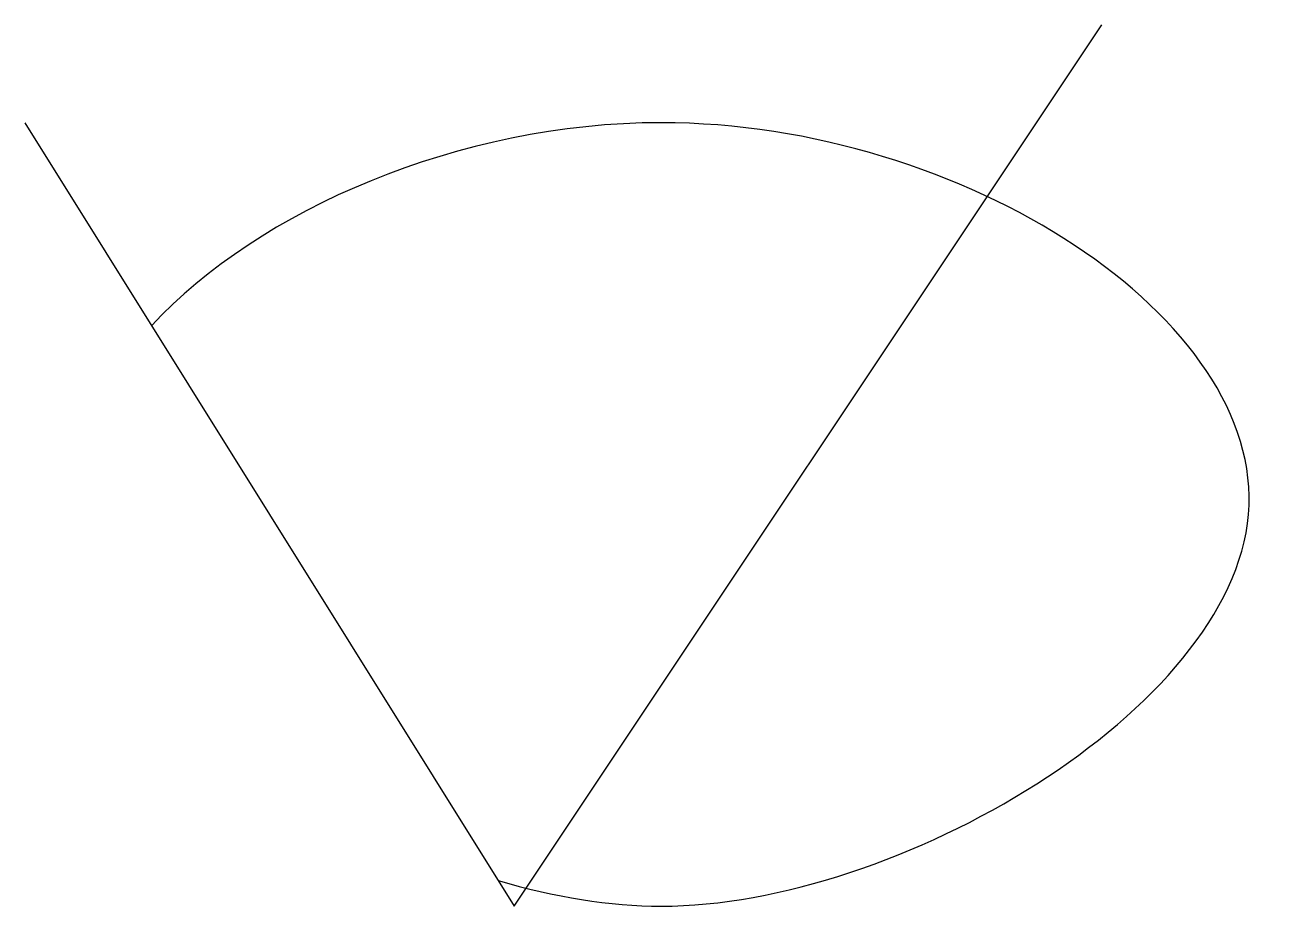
# Model space of a CAD drawing. Header units: millimetres. Extents: x 2 to 27.3, y 2 to 20.
import ezdxf

# ---------------------------------------------------------------- set-up
doc = ezdxf.new("R2010")
doc.units = ezdxf.units.MM
doc.layers.get('0').update_dxf_attribs({"lineweight": 25})

msp = doc.modelspace()

# ---------------------------------------------------------------- linework, layer by layer
at = {"flags": 128}
msp.add_lwpolyline([(2, 18), (12, 2), (24, 20)], dxfattribs=at)
msp.add_open_spline([(11.673, 2.523), (12.82, 2.188), (13.958, 2), (15, 2), (19.807, 2), (33.511, 10), (17.058, 20.666), (6.776, 16.224), (4.591, 13.855)], degree=3, knots=[16.107355, 16.107355, 16.107355, 16.107355, 19.233206, 19.233206, 19.233206, 33.655411, 48.077616, 57.68882, 57.68882, 57.68882, 57.68882])

doc.saveas('drawing.dxf')
